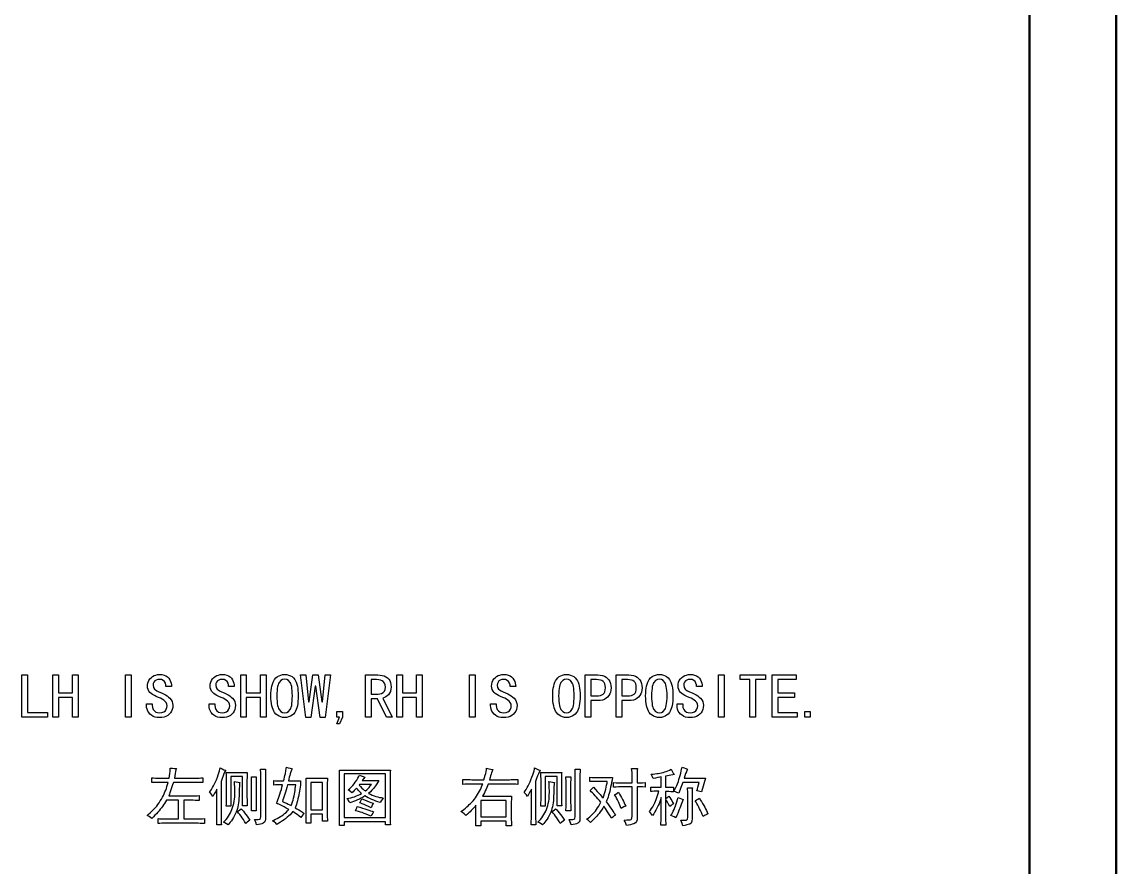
# Model space of a CAD drawing. Extents: x 0 to 1189, y 0 to 841.
# Drawn here: x 1062.8 to 1189, y 97.5 to 195.1 of the extents above; entities that cross this region are included whole.
import ezdxf

# ---------------------------------------------------------------- set-up
doc = ezdxf.new("R2010")
doc.units = 0

msp = doc.modelspace()

# ---------------------------------------------------------------- linework, layer by layer
at = {"color": 7, "lineweight": 50}
for p, q in [((1189, 0), (1189, 841)), ((1179, 10), (1179, 831))]:
    msp.add_line(p, q, dxfattribs=at)
at = {"color": 7, "lineweight": 25}
for points in [[(1065.75, 114.87), (1062.79, 114.87), (1062.79, 119.73), (1063.45, 119.73), (1063.45, 115.41), (1065.75, 115.41)], [(1069.28, 114.87), (1068.62, 114.87), (1068.62, 117.14), (1067, 117.14), (1067, 114.87), (1066.35, 114.87), (1066.35, 119.73), (1067, 119.73), (1067, 117.68), (1068.62, 117.68), (1068.62, 119.73), (1069.28, 119.73)], [(1075.38, 114.87), (1074.73, 114.87), (1074.73, 119.73), (1075.38, 119.73)], [(1080.2, 116.23), (1080.19, 115.98), (1080.14, 115.75), (1080.05, 115.54), (1079.94, 115.36), (1079.79, 115.19), (1079.61, 115.06), (1079.41, 114.95), (1079.19, 114.87), (1078.94, 114.83), (1078.67, 114.81), (1078.4, 114.83), (1078.15, 114.87), (1077.93, 114.95), (1077.73, 115.07), (1077.56, 115.21), (1077.42, 115.38), (1077.31, 115.56), (1077.23, 115.76), (1077.18, 115.97), (1077.16, 116.2), (1077.16, 116.4), (1077.82, 116.4), (1077.82, 116.23), (1077.84, 115.97), (1077.93, 115.75), (1078.07, 115.58), (1078.25, 115.45), (1078.45, 115.38), (1078.67, 115.35), (1078.94, 115.38), (1079.17, 115.46), (1079.34, 115.59), (1079.45, 115.76), (1079.53, 115.96), (1079.55, 116.17), (1079.52, 116.36), (1079.44, 116.53), (1079.29, 116.7), (1079.15, 116.82), (1078.98, 116.93), (1078.78, 117.04), (1078.55, 117.14), (1078.3, 117.24), (1078.07, 117.35), (1077.87, 117.47), (1077.71, 117.59), (1077.57, 117.71), (1077.44, 117.87), (1077.35, 118.05), (1077.3, 118.24), (1077.28, 118.45), (1077.29, 118.68), (1077.34, 118.89), (1077.42, 119.08), (1077.54, 119.26), (1077.69, 119.41), (1077.86, 119.55), (1078.04, 119.65), (1078.24, 119.72), (1078.45, 119.77), (1078.67, 119.78), (1078.95, 119.76), (1079.19, 119.71), (1079.41, 119.62), (1079.59, 119.5), (1079.73, 119.34), (1079.85, 119.16), (1079.94, 118.98), (1080.01, 118.79), (1080.05, 118.59), (1080.06, 118.39), (1079.41, 118.39), (1079.4, 118.59), (1079.34, 118.78), (1079.24, 118.96), (1079.09, 119.1), (1078.9, 119.19), (1078.67, 119.21), (1078.46, 119.19), (1078.28, 119.13), (1078.13, 119.03), (1078.02, 118.89), (1077.95, 118.73), (1077.93, 118.53), (1077.97, 118.29), (1078.09, 118.09), (1078.2, 118), (1078.37, 117.89), (1078.6, 117.78), (1078.9, 117.65), (1079.13, 117.55), (1079.35, 117.43), (1079.54, 117.31), (1079.71, 117.18), (1079.86, 117.04), (1080.01, 116.86), (1080.12, 116.66), (1080.18, 116.45)], [(1087.43, 116.23), (1087.41, 115.98), (1087.36, 115.75), (1087.28, 115.54), (1087.16, 115.36), (1087.01, 115.19), (1086.84, 115.06), (1086.64, 114.95), (1086.41, 114.87), (1086.16, 114.83), (1085.89, 114.81), (1085.62, 114.83), (1085.37, 114.87), (1085.15, 114.95), (1084.95, 115.07), (1084.78, 115.21), (1084.64, 115.38), (1084.53, 115.56), (1084.45, 115.76), (1084.4, 115.97), (1084.39, 116.2), (1084.39, 116.4), (1085.04, 116.4), (1085.04, 116.23), (1085.07, 115.97), (1085.15, 115.75), (1085.29, 115.58), (1085.47, 115.45), (1085.67, 115.38), (1085.89, 115.35), (1086.17, 115.38), (1086.39, 115.46), (1086.56, 115.59), (1086.68, 115.76), (1086.75, 115.96), (1086.77, 116.17), (1086.74, 116.36), (1086.66, 116.53), (1086.52, 116.7), (1086.37, 116.82), (1086.2, 116.93), (1086, 117.04), (1085.78, 117.14), (1085.52, 117.24), (1085.29, 117.35), (1085.1, 117.47), (1084.93, 117.59), (1084.8, 117.71), (1084.67, 117.87), (1084.57, 118.05), (1084.52, 118.24), (1084.5, 118.45), (1084.52, 118.68), (1084.57, 118.89), (1084.65, 119.08), (1084.76, 119.26), (1084.91, 119.41), (1085.08, 119.55), (1085.27, 119.65), (1085.46, 119.72), (1085.67, 119.77), (1085.89, 119.78), (1086.17, 119.76), (1086.42, 119.71), (1086.63, 119.62), (1086.81, 119.5), (1086.96, 119.34), (1087.07, 119.16), (1087.17, 118.98), (1087.23, 118.79), (1087.27, 118.59), (1087.28, 118.39), (1086.63, 118.39), (1086.62, 118.59), (1086.57, 118.78), (1086.46, 118.96), (1086.31, 119.1), (1086.12, 119.19), (1085.89, 119.21), (1085.68, 119.19), (1085.5, 119.13), (1085.35, 119.03), (1085.24, 118.89), (1085.17, 118.73), (1085.15, 118.53), (1085.19, 118.29), (1085.31, 118.09), (1085.42, 118), (1085.59, 117.89), (1085.82, 117.78), (1086.12, 117.65), (1086.36, 117.55), (1086.57, 117.43), (1086.77, 117.31), (1086.94, 117.18), (1087.08, 117.04), (1087.23, 116.86), (1087.34, 116.66), (1087.4, 116.45)], [(1090.95, 114.87), (1090.3, 114.87), (1090.3, 117.14), (1088.68, 117.14), (1088.68, 114.87), (1088.03, 114.87), (1088.03, 119.73), (1088.68, 119.73), (1088.68, 117.68), (1090.3, 117.68), (1090.3, 119.73), (1090.95, 119.73)], [(1094.67, 117.31), (1094.66, 116.99), (1094.64, 116.69), (1094.61, 116.42), (1094.57, 116.16), (1094.51, 115.94), (1094.44, 115.73), (1094.36, 115.55), (1094.26, 115.39), (1094.11, 115.22), (1093.95, 115.07), (1093.77, 114.96), (1093.56, 114.88), (1093.35, 114.83), (1093.11, 114.81), (1092.87, 114.83), (1092.65, 114.88), (1092.45, 114.96), (1092.26, 115.07), (1092.09, 115.22), (1091.94, 115.39), (1091.84, 115.55), (1091.76, 115.73), (1091.68, 115.94), (1091.62, 116.16), (1091.58, 116.42), (1091.54, 116.69), (1091.52, 116.99), (1091.52, 117.31), (1091.52, 117.63), (1091.54, 117.93), (1091.58, 118.2), (1091.62, 118.45), (1091.68, 118.68), (1091.76, 118.88), (1091.84, 119.06), (1091.94, 119.21), (1092.09, 119.39), (1092.26, 119.53), (1092.45, 119.64), (1092.65, 119.72), (1092.87, 119.77), (1093.11, 119.78), (1093.35, 119.77), (1093.56, 119.72), (1093.77, 119.64), (1093.95, 119.53), (1094.11, 119.39), (1094.26, 119.21), (1094.36, 119.06), (1094.44, 118.88), (1094.51, 118.68), (1094.57, 118.45), (1094.61, 118.2), (1094.64, 117.93), (1094.66, 117.63)], [(1093.99, 117.31), (1093.98, 117.63), (1093.97, 117.93), (1093.94, 118.18), (1093.91, 118.41), (1093.86, 118.6), (1093.8, 118.75), (1093.73, 118.87), (1093.55, 119.08), (1093.34, 119.2), (1093.11, 119.24), (1092.87, 119.2), (1092.66, 119.08), (1092.47, 118.87), (1092.4, 118.75), (1092.34, 118.6), (1092.29, 118.41), (1092.25, 118.18), (1092.22, 117.93), (1092.2, 117.63), (1092.2, 117.31), (1092.2, 116.99), (1092.22, 116.7), (1092.25, 116.44), (1092.29, 116.21), (1092.34, 116.02), (1092.4, 115.86), (1092.47, 115.73), (1092.66, 115.52), (1092.87, 115.39), (1093.11, 115.35), (1093.34, 115.39), (1093.55, 115.52), (1093.73, 115.73), (1093.8, 115.86), (1093.86, 116.02), (1093.91, 116.21), (1093.94, 116.44), (1093.97, 116.7), (1093.98, 116.99)], [(1098.38, 119.73), (1097.76, 114.81), (1097.19, 114.81), (1096.68, 118.45), (1096.62, 118.45), (1096.11, 114.81), (1095.54, 114.81), (1094.92, 119.73), (1095.54, 119.73), (1095.85, 116.63), (1095.91, 116.63), (1096.34, 119.73), (1096.96, 119.73), (1097.39, 116.63), (1097.45, 116.63), (1097.76, 119.73)], [(1105.52, 114.87), (1104.83, 114.87), (1103.81, 116.97), (1103.07, 116.97), (1103.07, 114.87), (1102.42, 114.87), (1102.42, 119.73), (1103.84, 119.73), (1104.1, 119.71), (1104.34, 119.67), (1104.57, 119.61), (1104.77, 119.52), (1104.95, 119.4), (1105.1, 119.25), (1105.22, 119.07), (1105.3, 118.86), (1105.36, 118.61), (1105.37, 118.33), (1105.36, 118.07), (1105.3, 117.83), (1105.21, 117.63), (1105.09, 117.45), (1104.94, 117.31), (1104.78, 117.2), (1104.61, 117.11), (1104.44, 117.06)], [(1104.72, 118.33), (1104.69, 118.58), (1104.61, 118.79), (1104.48, 118.96), (1104.34, 119.06), (1104.16, 119.13), (1103.95, 119.17), (1103.7, 119.19), (1103.07, 119.19), (1103.07, 117.51), (1103.87, 117.51), (1104.09, 117.53), (1104.28, 117.59), (1104.46, 117.69), (1104.61, 117.85), (1104.69, 118.06)], [(1108.97, 114.87), (1108.32, 114.87), (1108.32, 117.14), (1106.7, 117.14), (1106.7, 114.87), (1106.05, 114.87), (1106.05, 119.73), (1106.7, 119.73), (1106.7, 117.68), (1108.32, 117.68), (1108.32, 119.73), (1108.97, 119.73)], [(1115.07, 114.87), (1114.42, 114.87), (1114.42, 119.73), (1115.07, 119.73)], [(1119.9, 116.23), (1119.88, 115.98), (1119.83, 115.75), (1119.75, 115.54), (1119.63, 115.36), (1119.48, 115.19), (1119.31, 115.06), (1119.11, 114.95), (1118.88, 114.87), (1118.63, 114.83), (1118.36, 114.81), (1118.09, 114.83), (1117.84, 114.87), (1117.62, 114.95), (1117.43, 115.07), (1117.25, 115.21), (1117.11, 115.38), (1117, 115.56), (1116.92, 115.76), (1116.87, 115.97), (1116.86, 116.2), (1116.86, 116.4), (1117.51, 116.4), (1117.51, 116.23), (1117.54, 115.97), (1117.62, 115.75), (1117.77, 115.58), (1117.95, 115.45), (1118.14, 115.38), (1118.36, 115.35), (1118.64, 115.38), (1118.86, 115.46), (1119.03, 115.59), (1119.15, 115.76), (1119.22, 115.96), (1119.24, 116.17), (1119.21, 116.36), (1119.13, 116.53), (1118.99, 116.7), (1118.85, 116.82), (1118.68, 116.93), (1118.48, 117.04), (1118.25, 117.14), (1117.99, 117.24), (1117.77, 117.35), (1117.57, 117.47), (1117.4, 117.59), (1117.27, 117.71), (1117.14, 117.87), (1117.05, 118.05), (1116.99, 118.24), (1116.97, 118.45), (1116.99, 118.68), (1117.04, 118.89), (1117.12, 119.08), (1117.23, 119.26), (1117.38, 119.41), (1117.55, 119.55), (1117.74, 119.65), (1117.93, 119.72), (1118.14, 119.77), (1118.36, 119.78), (1118.64, 119.76), (1118.89, 119.71), (1119.1, 119.62), (1119.28, 119.5), (1119.43, 119.34), (1119.55, 119.16), (1119.64, 118.98), (1119.7, 118.79), (1119.74, 118.59), (1119.75, 118.39), (1119.1, 118.39), (1119.1, 118.59), (1119.04, 118.78), (1118.93, 118.96), (1118.78, 119.1), (1118.59, 119.19), (1118.36, 119.21), (1118.15, 119.19), (1117.97, 119.13), (1117.82, 119.03), (1117.71, 118.89), (1117.65, 118.73), (1117.62, 118.53), (1117.66, 118.29), (1117.78, 118.09), (1117.89, 118), (1118.06, 117.89), (1118.29, 117.78), (1118.59, 117.65), (1118.83, 117.55), (1119.04, 117.43), (1119.24, 117.31), (1119.41, 117.18), (1119.56, 117.04), (1119.71, 116.86), (1119.81, 116.66), (1119.88, 116.45)], [(1127.18, 117.31), (1127.17, 116.99), (1127.15, 116.69), (1127.12, 116.42), (1127.07, 116.16), (1127.02, 115.94), (1126.94, 115.73), (1126.86, 115.55), (1126.76, 115.39), (1126.62, 115.22), (1126.45, 115.07), (1126.27, 114.96), (1126.07, 114.88), (1125.85, 114.83), (1125.61, 114.81), (1125.38, 114.83), (1125.16, 114.88), (1124.95, 114.96), (1124.77, 115.07), (1124.6, 115.22), (1124.45, 115.39), (1124.35, 115.55), (1124.26, 115.73), (1124.19, 115.94), (1124.13, 116.16), (1124.08, 116.42), (1124.05, 116.69), (1124.03, 116.99), (1124.02, 117.31), (1124.03, 117.63), (1124.05, 117.93), (1124.08, 118.2), (1124.13, 118.45), (1124.19, 118.68), (1124.26, 118.88), (1124.35, 119.06), (1124.45, 119.21), (1124.6, 119.39), (1124.77, 119.53), (1124.95, 119.64), (1125.16, 119.72), (1125.38, 119.77), (1125.61, 119.78), (1125.85, 119.77), (1126.07, 119.72), (1126.27, 119.64), (1126.45, 119.53), (1126.62, 119.39), (1126.76, 119.21), (1126.86, 119.06), (1126.94, 118.88), (1127.02, 118.68), (1127.07, 118.45), (1127.12, 118.2), (1127.15, 117.93), (1127.17, 117.63)], [(1126.49, 117.31), (1126.49, 117.63), (1126.47, 117.93), (1126.45, 118.18), (1126.41, 118.41), (1126.36, 118.6), (1126.31, 118.75), (1126.24, 118.87), (1126.06, 119.08), (1125.85, 119.2), (1125.61, 119.24), (1125.38, 119.2), (1125.17, 119.08), (1124.97, 118.87), (1124.9, 118.75), (1124.84, 118.6), (1124.79, 118.41), (1124.75, 118.18), (1124.73, 117.93), (1124.71, 117.63), (1124.7, 117.31), (1124.71, 116.99), (1124.73, 116.7), (1124.75, 116.44), (1124.79, 116.21), (1124.84, 116.02), (1124.9, 115.86), (1124.97, 115.73), (1125.17, 115.52), (1125.38, 115.39), (1125.61, 115.35), (1125.85, 115.39), (1126.06, 115.52), (1126.24, 115.73), (1126.31, 115.86), (1126.36, 116.02), (1126.41, 116.21), (1126.45, 116.44), (1126.47, 116.7), (1126.49, 116.99)], [(1130.75, 118.25), (1130.73, 117.99), (1130.68, 117.75), (1130.6, 117.53), (1130.49, 117.34), (1130.35, 117.17), (1130.18, 117.03), (1129.98, 116.91), (1129.76, 116.83), (1129.51, 116.79), (1129.24, 116.77), (1128.42, 116.77), (1128.42, 114.87), (1127.76, 114.87), (1127.76, 119.73), (1129.24, 119.73), (1129.51, 119.71), (1129.76, 119.66), (1129.98, 119.58), (1130.18, 119.47), (1130.35, 119.33), (1130.49, 119.16), (1130.6, 118.96), (1130.68, 118.75), (1130.73, 118.51)], [(1130.09, 118.25), (1130.08, 118.5), (1130.03, 118.7), (1129.95, 118.87), (1129.84, 118.99), (1129.69, 119.07), (1129.52, 119.14), (1129.31, 119.17), (1129.07, 119.19), (1128.42, 119.19), (1128.42, 117.31), (1129.07, 117.31), (1129.31, 117.32), (1129.52, 117.36), (1129.69, 117.42), (1129.84, 117.51), (1129.95, 117.63), (1130.03, 117.79), (1130.08, 118)], [(1134.32, 118.25), (1134.3, 117.99), (1134.25, 117.75), (1134.17, 117.53), (1134.06, 117.34), (1133.92, 117.17), (1133.75, 117.03), (1133.55, 116.91), (1133.33, 116.83), (1133.08, 116.79), (1132.81, 116.77), (1131.99, 116.77), (1131.99, 114.87), (1131.33, 114.87), (1131.33, 119.73), (1132.81, 119.73), (1133.08, 119.71), (1133.33, 119.66), (1133.55, 119.58), (1133.75, 119.47), (1133.92, 119.33), (1134.06, 119.16), (1134.17, 118.96), (1134.25, 118.75), (1134.3, 118.51)], [(1133.66, 118.25), (1133.65, 118.5), (1133.6, 118.7), (1133.52, 118.87), (1133.41, 118.99), (1133.26, 119.07), (1133.09, 119.14), (1132.88, 119.17), (1132.64, 119.19), (1131.99, 119.19), (1131.99, 117.31), (1132.64, 117.31), (1132.88, 117.32), (1133.09, 117.36), (1133.26, 117.42), (1133.41, 117.51), (1133.52, 117.63), (1133.6, 117.79), (1133.65, 118)], [(1137.89, 117.31), (1137.88, 116.99), (1137.86, 116.69), (1137.83, 116.42), (1137.78, 116.16), (1137.73, 115.94), (1137.66, 115.73), (1137.57, 115.55), (1137.48, 115.39), (1137.33, 115.22), (1137.16, 115.07), (1136.98, 114.96), (1136.78, 114.88), (1136.56, 114.83), (1136.33, 114.81), (1136.09, 114.83), (1135.87, 114.88), (1135.66, 114.96), (1135.48, 115.07), (1135.31, 115.22), (1135.16, 115.39), (1135.06, 115.55), (1134.97, 115.73), (1134.9, 115.94), (1134.84, 116.16), (1134.79, 116.42), (1134.76, 116.69), (1134.74, 116.99), (1134.73, 117.31), (1134.74, 117.63), (1134.76, 117.93), (1134.79, 118.2), (1134.84, 118.45), (1134.9, 118.68), (1134.97, 118.88), (1135.06, 119.06), (1135.16, 119.21), (1135.31, 119.39), (1135.48, 119.53), (1135.66, 119.64), (1135.87, 119.72), (1136.09, 119.77), (1136.33, 119.78), (1136.56, 119.77), (1136.78, 119.72), (1136.98, 119.64), (1137.16, 119.53), (1137.33, 119.39), (1137.48, 119.21), (1137.57, 119.06), (1137.66, 118.88), (1137.73, 118.68), (1137.78, 118.45), (1137.83, 118.2), (1137.86, 117.93), (1137.88, 117.63)], [(1137.21, 117.31), (1137.2, 117.63), (1137.19, 117.93), (1137.16, 118.18), (1137.12, 118.41), (1137.08, 118.6), (1137.02, 118.75), (1136.95, 118.87), (1136.77, 119.08), (1136.56, 119.2), (1136.33, 119.24), (1136.09, 119.2), (1135.88, 119.08), (1135.69, 118.87), (1135.61, 118.75), (1135.55, 118.6), (1135.5, 118.41), (1135.47, 118.18), (1135.44, 117.93), (1135.42, 117.63), (1135.42, 117.31), (1135.42, 116.99), (1135.44, 116.7), (1135.47, 116.44), (1135.5, 116.21), (1135.55, 116.02), (1135.61, 115.86), (1135.69, 115.73), (1135.88, 115.52), (1136.09, 115.39), (1136.33, 115.35), (1136.56, 115.39), (1136.77, 115.52), (1136.95, 115.73), (1137.02, 115.86), (1137.08, 116.02), (1137.12, 116.21), (1137.16, 116.44), (1137.19, 116.7), (1137.2, 116.99)], [(1141.4, 116.23), (1141.38, 115.98), (1141.34, 115.75), (1141.25, 115.54), (1141.14, 115.36), (1140.99, 115.19), (1140.81, 115.06), (1140.61, 114.95), (1140.39, 114.87), (1140.14, 114.83), (1139.87, 114.81), (1139.6, 114.83), (1139.35, 114.87), (1139.13, 114.95), (1138.93, 115.07), (1138.76, 115.21), (1138.62, 115.38), (1138.5, 115.56), (1138.43, 115.76), (1138.38, 115.97), (1138.36, 116.2), (1138.36, 116.4), (1139.02, 116.4), (1139.02, 116.23), (1139.04, 115.97), (1139.13, 115.75), (1139.27, 115.58), (1139.45, 115.45), (1139.65, 115.38), (1139.87, 115.35), (1140.14, 115.38), (1140.37, 115.46), (1140.53, 115.59), (1140.65, 115.76), (1140.72, 115.96), (1140.75, 116.17), (1140.72, 116.36), (1140.63, 116.53), (1140.49, 116.7), (1140.35, 116.82), (1140.18, 116.93), (1139.98, 117.04), (1139.75, 117.14), (1139.5, 117.24), (1139.27, 117.35), (1139.07, 117.47), (1138.91, 117.59), (1138.77, 117.71), (1138.64, 117.87), (1138.55, 118.05), (1138.49, 118.24), (1138.48, 118.45), (1138.49, 118.68), (1138.54, 118.89), (1138.62, 119.08), (1138.74, 119.26), (1138.89, 119.41), (1139.06, 119.55), (1139.24, 119.65), (1139.44, 119.72), (1139.65, 119.77), (1139.87, 119.78), (1140.15, 119.76), (1140.39, 119.71), (1140.61, 119.62), (1140.79, 119.5), (1140.93, 119.34), (1141.05, 119.16), (1141.14, 118.98), (1141.21, 118.79), (1141.25, 118.59), (1141.26, 118.39), (1140.61, 118.39), (1140.6, 118.59), (1140.54, 118.78), (1140.44, 118.96), (1140.28, 119.1), (1140.09, 119.19), (1139.87, 119.21), (1139.66, 119.19), (1139.48, 119.13), (1139.33, 119.03), (1139.22, 118.89), (1139.15, 118.73), (1139.13, 118.53), (1139.17, 118.29), (1139.28, 118.09), (1139.39, 118), (1139.57, 117.89), (1139.8, 117.78), (1140.09, 117.65), (1140.33, 117.55), (1140.55, 117.43), (1140.74, 117.31), (1140.91, 117.18), (1141.06, 117.04), (1141.21, 116.86), (1141.32, 116.66), (1141.38, 116.45)], [(1143.79, 114.87), (1143.14, 114.87), (1143.14, 119.73), (1143.79, 119.73)], [(1148.56, 119.19), (1147.42, 119.19), (1147.42, 114.87), (1146.77, 114.87), (1146.77, 119.19), (1145.63, 119.19), (1145.63, 119.73), (1148.56, 119.73)], [(1152.22, 114.87), (1149.32, 114.87), (1149.32, 119.73), (1152.08, 119.73), (1152.08, 119.19), (1149.98, 119.19), (1149.98, 117.68), (1151.91, 117.68), (1151.91, 117.14), (1149.98, 117.14), (1149.98, 115.41), (1152.22, 115.41)], [(1099.78, 114.87), (1099.41, 114.1), (1099.13, 114.1), (1099.41, 114.87), (1099.13, 114.87), (1099.13, 115.49), (1099.78, 115.49)], [(1153.73, 114.87), (1153.08, 114.87), (1153.08, 115.49), (1153.73, 115.49)], [(1080.61, 108.92), (1080.56, 108.76), (1080.52, 108.57), (1080.47, 108.35), (1080.42, 108.09), (1080.38, 107.81), (1082.59, 107.81), (1082.81, 107.82), (1083.02, 107.82), (1083.23, 107.83), (1083.44, 107.85), (1083.65, 107.87), (1083.65, 107.3), (1083.4, 107.31), (1083.16, 107.32), (1082.93, 107.33), (1082.71, 107.33), (1080.27, 107.33), (1080.18, 107.06), (1080.1, 106.81), (1080.03, 106.57), (1079.95, 106.35), (1079.87, 106.14), (1079.8, 105.95), (1079.73, 105.77), (1082.25, 105.77), (1082.51, 105.77), (1082.76, 105.78), (1083, 105.78), (1083.25, 105.8), (1083.25, 105.23), (1083.02, 105.24), (1082.78, 105.25), (1082.53, 105.26), (1082.28, 105.26), (1081.46, 105.26), (1081.46, 103.13), (1082.62, 103.13), (1082.89, 103.13), (1083.15, 103.13), (1083.39, 103.14), (1083.62, 103.14), (1083.84, 103.15), (1083.84, 102.59), (1083.6, 102.6), (1083.36, 102.6), (1083.13, 102.61), (1082.9, 102.61), (1082.68, 102.61), (1079.5, 102.61), (1079.21, 102.61), (1078.95, 102.61), (1078.71, 102.6), (1078.5, 102.59), (1078.5, 103.15), (1078.67, 103.14), (1078.86, 103.14), (1079.06, 103.13), (1079.29, 103.13), (1079.53, 103.13), (1080.86, 103.13), (1080.86, 105.26), (1079.47, 105.26), (1079.36, 105.08), (1079.25, 104.9), (1079.14, 104.73), (1079.02, 104.56), (1078.89, 104.39), (1078.76, 104.22), (1078.62, 104.05), (1078.47, 103.88), (1078.31, 103.71), (1078.14, 103.53), (1077.96, 103.34), (1077.77, 103.15), (1077.64, 103.28), (1077.46, 103.41), (1077.23, 103.52), (1077.41, 103.67), (1077.59, 103.81), (1077.75, 103.96), (1077.91, 104.12), (1078.06, 104.27), (1078.21, 104.43), (1078.34, 104.6), (1078.48, 104.78), (1078.61, 104.98), (1078.75, 105.18), (1078.88, 105.41), (1079.02, 105.64), (1079.11, 105.83), (1079.2, 106.02), (1079.29, 106.22), (1079.38, 106.43), (1079.46, 106.64), (1079.53, 106.86), (1079.6, 107.09), (1079.67, 107.33), (1078.93, 107.33), (1078.67, 107.33), (1078.42, 107.33), (1078.18, 107.32), (1077.97, 107.31), (1077.77, 107.3), (1077.77, 107.87), (1077.98, 107.85), (1078.2, 107.83), (1078.43, 107.82), (1078.67, 107.82), (1078.93, 107.81), (1079.78, 107.81), (1079.82, 108.09), (1079.85, 108.34), (1079.88, 108.57), (1079.89, 108.79), (1079.9, 108.98), (1080.15, 108.95), (1080.39, 108.93)], [(1086.31, 108.72), (1086.25, 108.64), (1086.17, 108.5), (1086.09, 108.32), (1085.99, 108.08), (1085.89, 107.79), (1085.77, 107.44), (1085.77, 103.84), (1085.77, 103.57), (1085.77, 103.31), (1085.78, 103.07), (1085.78, 102.84), (1085.79, 102.62), (1085.8, 102.42), (1085.26, 102.42), (1085.27, 102.62), (1085.28, 102.84), (1085.28, 103.07), (1085.28, 103.31), (1085.29, 103.57), (1085.29, 103.84), (1085.29, 106.56), (1085.22, 106.41), (1085.12, 106.22), (1084.99, 105.99), (1084.83, 105.71), (1084.7, 105.89), (1084.57, 106.04), (1084.44, 106.17), (1084.56, 106.34), (1084.67, 106.52), (1084.79, 106.72), (1084.9, 106.93), (1085.02, 107.15), (1085.12, 107.39), (1085.23, 107.64), (1085.35, 107.93), (1085.44, 108.2), (1085.52, 108.44), (1085.58, 108.65), (1085.63, 108.84), (1085.66, 109.01), (1085.88, 108.89), (1086.1, 108.79)], [(1090.91, 108.86), (1090.9, 108.7), (1090.89, 108.51), (1090.89, 108.3), (1090.88, 108.07), (1090.88, 103.1), (1090.86, 102.88), (1090.77, 102.72), (1090.63, 102.61), (1090.48, 102.56), (1090.31, 102.51), (1090.1, 102.46), (1089.86, 102.42), (1089.81, 102.62), (1089.74, 102.83), (1089.63, 103.04), (1089.87, 103.04), (1090.06, 103.05), (1090.19, 103.07), (1090.31, 103.16), (1090.34, 103.38), (1090.34, 108.07), (1090.34, 108.29), (1090.34, 108.5), (1090.33, 108.69), (1090.32, 108.86)], [(1093.95, 108.89), (1093.88, 108.75), (1093.81, 108.56), (1093.74, 108.33), (1093.69, 108.12), (1093.64, 107.92), (1093.6, 107.71), (1093.55, 107.5), (1094.94, 107.5), (1094.93, 107.26), (1094.91, 107.02), (1094.88, 106.78), (1094.86, 106.55), (1094.82, 106.33), (1094.79, 106.11), (1094.75, 105.9), (1094.7, 105.7), (1094.64, 105.44), (1094.58, 105.19), (1094.51, 104.97), (1094.45, 104.76), (1094.39, 104.57), (1094.32, 104.4), (1094.52, 104.29), (1094.73, 104.16), (1094.93, 104.03), (1095.14, 103.9), (1095.34, 103.75), (1095.21, 103.6), (1095.09, 103.44), (1094.97, 103.27), (1094.75, 103.45), (1094.54, 103.61), (1094.36, 103.75), (1094.2, 103.86), (1094.06, 103.95), (1093.9, 103.77), (1093.74, 103.6), (1093.57, 103.45), (1093.4, 103.3), (1093.23, 103.15), (1093.04, 103.02), (1092.85, 102.88), (1092.64, 102.75), (1092.42, 102.61), (1092.19, 102.47), (1092.07, 102.62), (1091.9, 102.76), (1091.68, 102.9), (1091.86, 102.98), (1092.05, 103.07), (1092.23, 103.17), (1092.42, 103.27), (1092.61, 103.38), (1092.78, 103.48), (1092.94, 103.6), (1093.1, 103.73), (1093.26, 103.87), (1093.42, 104.03), (1093.58, 104.21), (1093.29, 104.36), (1093.04, 104.5), (1092.81, 104.61), (1092.6, 104.72), (1092.43, 104.8), (1092.28, 104.87), (1092.16, 104.92), (1092.24, 105.1), (1092.32, 105.31), (1092.4, 105.52), (1092.48, 105.74), (1092.56, 105.98), (1092.64, 106.23), (1092.72, 106.49), (1092.79, 106.76), (1092.87, 107.05), (1092.66, 107.05), (1092.45, 107.04), (1092.24, 107.04), (1092.04, 107.03), (1091.85, 107.02), (1091.85, 107.53), (1092.05, 107.52), (1092.26, 107.51), (1092.49, 107.51), (1092.73, 107.5), (1092.98, 107.5), (1093.03, 107.7), (1093.08, 107.92), (1093.13, 108.14), (1093.18, 108.37), (1093.25, 108.66), (1093.28, 108.9), (1093.3, 109.09), (1093.51, 109.02), (1093.73, 108.95)], [(1105.29, 108.75), (1105.28, 108.55), (1105.27, 108.33), (1105.27, 108.12), (1105.26, 107.89), (1105.26, 107.66), (1105.26, 107.43), (1105.26, 107.19), (1105.26, 104.15), (1105.26, 103.9), (1105.26, 103.65), (1105.26, 103.4), (1105.27, 103.15), (1105.27, 102.91), (1105.28, 102.66), (1105.29, 102.42), (1104.72, 102.42), (1104.72, 102.79), (1099.97, 102.79), (1099.97, 102.36), (1099.41, 102.36), (1099.41, 102.58), (1099.42, 102.8), (1099.42, 103.03), (1099.43, 103.25), (1099.43, 103.48), (1099.43, 103.71), (1099.43, 103.94), (1099.43, 104.18), (1099.43, 107.19), (1099.43, 107.42), (1099.43, 107.65), (1099.43, 107.88), (1099.43, 108.1), (1099.42, 108.32), (1099.41, 108.54), (1099.41, 108.75)], [(1117.11, 108.81), (1117.02, 108.62), (1116.95, 108.44), (1116.91, 108.27), (1116.86, 108.09), (1116.81, 107.88), (1116.74, 107.64), (1118.84, 107.64), (1119.03, 107.64), (1119.24, 107.65), (1119.47, 107.65), (1119.71, 107.66), (1119.98, 107.67), (1119.98, 107.1), (1119.77, 107.11), (1119.54, 107.12), (1119.31, 107.13), (1119.07, 107.13), (1118.81, 107.13), (1116.57, 107.13), (1116.5, 106.94), (1116.42, 106.74), (1116.33, 106.54), (1116.24, 106.34), (1116.14, 106.14), (1116.03, 105.94), (1115.91, 105.74), (1119.27, 105.74), (1119.25, 105.54), (1119.25, 105.34), (1119.24, 105.14), (1119.24, 104.93), (1119.24, 104.72), (1119.24, 103.38), (1119.24, 103.19), (1119.24, 103), (1119.25, 102.79), (1119.25, 102.56), (1119.27, 102.33), (1118.64, 102.33), (1118.64, 102.84), (1115.74, 102.84), (1115.74, 102.33), (1115.15, 102.33), (1115.16, 102.58), (1115.17, 102.83), (1115.17, 103.07), (1115.17, 103.3), (1115.17, 104.69), (1115.03, 104.52), (1114.89, 104.37), (1114.76, 104.22), (1114.62, 104.08), (1114.48, 103.94), (1114.33, 103.8), (1114.18, 103.67), (1114.01, 103.52), (1113.81, 103.71), (1113.62, 103.86), (1113.44, 103.98), (1113.61, 104.08), (1113.78, 104.21), (1113.95, 104.34), (1114.12, 104.49), (1114.26, 104.62), (1114.4, 104.76), (1114.54, 104.9), (1114.69, 105.05), (1114.83, 105.21), (1114.98, 105.38), (1115.11, 105.56), (1115.24, 105.73), (1115.36, 105.92), (1115.47, 106.11), (1115.58, 106.3), (1115.68, 106.5), (1115.77, 106.71), (1115.86, 106.92), (1115.94, 107.13), (1114.89, 107.13), (1114.63, 107.13), (1114.38, 107.13), (1114.14, 107.12), (1113.9, 107.11), (1113.67, 107.1), (1113.67, 107.67), (1113.86, 107.66), (1114.06, 107.66), (1114.27, 107.65), (1114.48, 107.65), (1114.69, 107.64), (1114.92, 107.64), (1116.08, 107.64), (1116.16, 107.9), (1116.23, 108.15), (1116.29, 108.37), (1116.34, 108.59), (1116.37, 108.79), (1116.4, 108.98), (1116.64, 108.91), (1116.88, 108.85)], [(1122.59, 108.72), (1122.52, 108.64), (1122.45, 108.5), (1122.37, 108.32), (1122.27, 108.08), (1122.16, 107.79), (1122.05, 107.44), (1122.05, 103.84), (1122.05, 103.57), (1122.05, 103.31), (1122.05, 103.07), (1122.06, 102.84), (1122.07, 102.62), (1122.08, 102.42), (1121.54, 102.42), (1121.54, 102.62), (1121.55, 102.84), (1121.56, 103.07), (1121.56, 103.31), (1121.56, 103.57), (1121.56, 103.84), (1121.56, 106.56), (1121.49, 106.41), (1121.39, 106.22), (1121.27, 105.99), (1121.11, 105.71), (1120.98, 105.89), (1120.84, 106.04), (1120.71, 106.17), (1120.83, 106.34), (1120.95, 106.52), (1121.07, 106.72), (1121.18, 106.93), (1121.29, 107.15), (1121.4, 107.39), (1121.51, 107.64), (1121.62, 107.93), (1121.72, 108.2), (1121.8, 108.44), (1121.86, 108.65), (1121.91, 108.84), (1121.93, 109.01), (1122.16, 108.89), (1122.38, 108.79)], [(1127.19, 108.86), (1127.18, 108.7), (1127.17, 108.51), (1127.16, 108.3), (1127.16, 108.07), (1127.16, 103.1), (1127.13, 102.88), (1127.05, 102.72), (1126.9, 102.61), (1126.76, 102.56), (1126.59, 102.51), (1126.38, 102.46), (1126.14, 102.42), (1126.09, 102.62), (1126.01, 102.83), (1125.91, 103.04), (1126.15, 103.04), (1126.33, 103.05), (1126.46, 103.07), (1126.58, 103.16), (1126.62, 103.38), (1126.62, 108.07), (1126.62, 108.29), (1126.61, 108.5), (1126.6, 108.69), (1126.59, 108.86)], [(1131.02, 107.3), (1131.34, 107.29), (1131.6, 107.28), (1131.8, 107.28), (1131.96, 107.27), (1133.18, 107.27), (1133.18, 108.13), (1133.18, 108.31), (1133.17, 108.51), (1133.15, 108.71), (1133.12, 108.92), (1133.78, 108.92), (1133.77, 108.74), (1133.76, 108.54), (1133.75, 108.31), (1133.75, 108.07), (1133.75, 107.27), (1133.91, 107.28), (1134.13, 107.28), (1134.38, 107.29), (1134.69, 107.3), (1134.69, 106.79), (1134.38, 106.8), (1134.13, 106.81), (1133.91, 106.82), (1133.75, 106.82), (1133.75, 103.24), (1133.74, 102.99), (1133.67, 102.8), (1133.56, 102.65), (1133.39, 102.56), (1133.2, 102.49), (1132.99, 102.44), (1132.76, 102.39), (1132.53, 102.36), (1132.46, 102.58), (1132.38, 102.79), (1132.27, 102.98), (1132.56, 102.99), (1132.78, 103), (1132.95, 103.02), (1133.05, 103.06), (1133.16, 103.19), (1133.18, 103.47), (1133.18, 106.82), (1131.99, 106.82), (1131.83, 106.82), (1131.62, 106.81), (1131.35, 106.79), (1131.02, 106.76)], [(1135.19, 103.98), (1135.31, 104.14), (1135.43, 104.33), (1135.55, 104.52), (1135.67, 104.73), (1135.79, 104.96), (1135.88, 105.16), (1135.96, 105.37), (1136.04, 105.59), (1136.11, 105.82), (1136.18, 106.06), (1136.24, 106.31), (1135.96, 106.31), (1135.71, 106.3), (1135.5, 106.29), (1135.33, 106.28), (1135.33, 106.79), (1135.58, 106.78), (1135.82, 106.77), (1136.06, 106.77), (1136.29, 106.76), (1136.52, 106.76), (1136.52, 107.96), (1136.36, 107.92), (1136.15, 107.88), (1135.89, 107.82), (1135.59, 107.76), (1135.51, 107.95), (1135.44, 108.12), (1135.36, 108.27), (1135.6, 108.29), (1135.81, 108.31), (1136.01, 108.34), (1136.2, 108.37), (1136.39, 108.4), (1136.58, 108.44), (1136.77, 108.48), (1136.95, 108.53), (1137.12, 108.58), (1137.3, 108.65), (1137.49, 108.73), (1137.69, 108.84), (1137.81, 108.61), (1137.93, 108.41), (1138.06, 108.24), (1137.86, 108.21), (1137.66, 108.18), (1137.46, 108.14), (1137.25, 108.09), (1137.04, 108.04), (1137.04, 106.76), (1137.21, 106.76), (1137.42, 106.77), (1137.66, 106.78), (1137.94, 106.79), (1137.94, 106.22), (1137.66, 106.25), (1137.42, 106.27), (1137.21, 106.28), (1137.04, 106.28), (1137.04, 105.43), (1137.21, 105.58), (1137.4, 105.74), (1137.52, 105.57), (1137.63, 105.39), (1137.74, 105.22), (1137.84, 105.04), (1137.94, 104.86), (1137.81, 104.77), (1137.67, 104.67), (1137.52, 104.55), (1137.38, 104.81), (1137.26, 105.04), (1137.14, 105.22), (1137.04, 105.37), (1137.04, 103.27), (1137.04, 103.11), (1137.04, 102.91), (1137.05, 102.67), (1137.06, 102.39), (1136.47, 102.39), (1136.49, 102.66), (1136.51, 102.89), (1136.52, 103.1), (1136.52, 103.27), (1136.52, 105.57), (1136.44, 105.31), (1136.36, 105.08), (1136.28, 104.87), (1136.2, 104.67), (1136.12, 104.5), (1136.04, 104.35), (1135.92, 104.13), (1135.8, 103.92), (1135.67, 103.71), (1135.53, 103.5), (1135.42, 103.66), (1135.3, 103.82)], [(1139.56, 108.86), (1139.5, 108.72), (1139.43, 108.55), (1139.35, 108.34), (1139.26, 108.09), (1139.17, 107.81), (1141.64, 107.81), (1141.18, 106.22), (1141, 106.26), (1140.82, 106.31), (1140.64, 106.36), (1140.7, 106.55), (1140.76, 106.78), (1140.83, 107.04), (1140.9, 107.33), (1139.02, 107.33), (1138.96, 107.13), (1138.89, 106.93), (1138.81, 106.72), (1138.73, 106.51), (1138.65, 106.3), (1138.57, 106.08), (1138.35, 106.17), (1138.17, 106.23), (1138, 106.28), (1138.12, 106.5), (1138.23, 106.72), (1138.33, 106.95), (1138.42, 107.18), (1138.51, 107.42), (1138.58, 107.66), (1138.65, 107.9), (1138.72, 108.14), (1138.78, 108.38), (1138.84, 108.62), (1138.89, 108.85), (1138.94, 109.09), (1139.17, 108.99), (1139.38, 108.92)], [(1087.93, 107.33), (1087.91, 107.21), (1087.9, 107.05), (1087.89, 106.86), (1087.87, 106.63), (1087.86, 106.37), (1087.85, 106.07), (1087.84, 105.74), (1087.83, 105.47), (1087.81, 105.22), (1087.79, 104.97), (1087.75, 104.74), (1087.7, 104.51), (1087.65, 104.3), (1087.59, 104.1), (1087.51, 103.9), (1087.43, 103.72), (1087.32, 103.5), (1087.21, 103.29), (1087.09, 103.09), (1086.96, 102.91), (1086.83, 102.73), (1086.7, 102.57), (1086.57, 102.42), (1086.39, 102.55), (1086.21, 102.66), (1086.03, 102.73), (1086.19, 102.89), (1086.34, 103.06), (1086.49, 103.24), (1086.62, 103.42), (1086.73, 103.61), (1086.84, 103.8), (1086.94, 103.99), (1087.02, 104.19), (1087.1, 104.42), (1087.17, 104.66), (1087.23, 104.9), (1087.28, 105.15), (1087.31, 105.4), (1087.34, 105.65), (1087.35, 105.91), (1087.35, 106.16), (1087.35, 106.4), (1087.35, 106.63), (1087.34, 106.85), (1087.33, 107.05), (1087.32, 107.24), (1087.3, 107.42), (1087.51, 107.38), (1087.72, 107.35)], [(1088.78, 108.47), (1088.77, 108.31), (1088.76, 108.12), (1088.76, 107.9), (1088.75, 107.64), (1088.75, 105.63), (1088.76, 105.37), (1088.76, 105.12), (1088.77, 104.88), (1088.78, 104.63), (1088.24, 104.63), (1088.24, 108.01), (1086.88, 108.01), (1086.88, 104.6), (1086.37, 104.6), (1086.38, 104.81), (1086.39, 105.01), (1086.39, 105.22), (1086.39, 105.42), (1086.4, 105.63), (1086.4, 107.64), (1086.39, 107.78), (1086.39, 107.96), (1086.38, 108.19), (1086.37, 108.47)], [(1089.83, 107.96), (1089.82, 107.79), (1089.81, 107.6), (1089.81, 107.39), (1089.8, 107.16), (1089.8, 105.17), (1089.81, 104.94), (1089.81, 104.71), (1089.82, 104.49), (1089.82, 104.27), (1089.83, 104.06), (1089.27, 104.06), (1089.28, 104.22), (1089.28, 104.4), (1089.29, 104.63), (1089.29, 104.88), (1089.29, 105.17), (1089.29, 107.16), (1089.29, 107.39), (1089.29, 107.6), (1089.28, 107.79), (1089.27, 107.96)], [(1098.04, 107.81), (1098.03, 107.56), (1098.02, 107.32), (1098.01, 107.12), (1098.01, 106.93), (1098.01, 103.98), (1098.01, 103.75), (1098.02, 103.53), (1098.02, 103.31), (1098.03, 103.09), (1098.04, 102.87), (1097.47, 102.87), (1097.47, 103.67), (1096.11, 103.67), (1096.11, 102.64), (1095.57, 102.64), (1095.58, 102.85), (1095.59, 103.06), (1095.59, 103.27), (1095.59, 103.48), (1095.6, 103.68), (1095.6, 103.89), (1095.6, 106.79), (1095.6, 106.99), (1095.59, 107.19), (1095.59, 107.39), (1095.58, 107.6), (1095.57, 107.81)], [(1097.47, 104.15), (1097.47, 107.33), (1096.11, 107.33), (1096.11, 104.15)], [(1104.72, 103.27), (1104.72, 108.3), (1099.97, 108.3), (1099.97, 103.27)], [(1102.36, 107.93), (1102.2, 107.75), (1102.05, 107.56), (1103.95, 107.56), (1103.86, 107.37), (1103.74, 107.17), (1103.58, 106.93), (1103.47, 106.78), (1103.33, 106.61), (1103.17, 106.44), (1102.99, 106.25), (1102.79, 106.05), (1103, 105.95), (1103.21, 105.86), (1103.42, 105.78), (1103.63, 105.71), (1103.84, 105.65), (1104.05, 105.6), (1104.26, 105.57), (1104.46, 105.54), (1104.34, 105.37), (1104.22, 105.19), (1104.12, 105), (1103.86, 105.08), (1103.62, 105.17), (1103.38, 105.26), (1103.16, 105.35), (1102.94, 105.45), (1102.74, 105.55), (1102.54, 105.66), (1102.36, 105.77), (1102.15, 105.64), (1101.94, 105.52), (1101.73, 105.4), (1101.51, 105.3), (1101.29, 105.2), (1101.06, 105.12), (1100.83, 105.04), (1100.6, 104.97), (1100.53, 105.14), (1100.42, 105.3), (1100.29, 105.46), (1100.51, 105.5), (1100.73, 105.55), (1100.95, 105.61), (1101.16, 105.68), (1101.37, 105.76), (1101.57, 105.84), (1101.77, 105.94), (1101.96, 106.05), (1101.78, 106.23), (1101.62, 106.39), (1101.49, 106.54), (1101.39, 106.68), (1101.26, 106.54), (1101.13, 106.39), (1101, 106.25), (1100.85, 106.11), (1100.72, 106.25), (1100.58, 106.36), (1100.43, 106.45), (1100.62, 106.61), (1100.79, 106.78), (1100.96, 106.96), (1101.11, 107.15), (1101.25, 107.34), (1101.41, 107.58), (1101.54, 107.8), (1101.65, 108), (1101.74, 108.18), (1101.93, 108.09), (1102.14, 108.01)], [(1124.21, 107.33), (1124.19, 107.21), (1124.18, 107.05), (1124.16, 106.86), (1124.15, 106.63), (1124.14, 106.37), (1124.13, 106.07), (1124.12, 105.74), (1124.11, 105.47), (1124.09, 105.22), (1124.06, 104.97), (1124.03, 104.74), (1123.98, 104.51), (1123.92, 104.3), (1123.86, 104.1), (1123.79, 103.9), (1123.71, 103.72), (1123.6, 103.5), (1123.48, 103.29), (1123.36, 103.09), (1123.24, 102.91), (1123.11, 102.73), (1122.98, 102.57), (1122.84, 102.42), (1122.67, 102.55), (1122.49, 102.66), (1122.3, 102.73), (1122.47, 102.89), (1122.62, 103.06), (1122.76, 103.24), (1122.89, 103.42), (1123.01, 103.61), (1123.12, 103.8), (1123.21, 103.99), (1123.3, 104.19), (1123.38, 104.42), (1123.45, 104.66), (1123.51, 104.9), (1123.56, 105.15), (1123.59, 105.4), (1123.61, 105.65), (1123.62, 105.91), (1123.63, 106.16), (1123.63, 106.4), (1123.62, 106.63), (1123.62, 106.85), (1123.61, 107.05), (1123.6, 107.24), (1123.58, 107.42), (1123.79, 107.38), (1124, 107.35)], [(1125.06, 108.47), (1125.05, 108.31), (1125.04, 108.12), (1125.03, 107.9), (1125.03, 107.64), (1125.03, 105.63), (1125.03, 105.37), (1125.04, 105.12), (1125.05, 104.88), (1125.06, 104.63), (1124.52, 104.63), (1124.52, 108.01), (1123.15, 108.01), (1123.15, 104.6), (1122.64, 104.6), (1122.65, 104.81), (1122.66, 105.01), (1122.67, 105.22), (1122.67, 105.42), (1122.67, 105.63), (1122.67, 107.64), (1122.67, 107.78), (1122.66, 107.96), (1122.66, 108.19), (1122.64, 108.47)], [(1126.11, 107.96), (1126.1, 107.79), (1126.09, 107.6), (1126.08, 107.39), (1126.08, 107.16), (1126.08, 105.17), (1126.08, 104.94), (1126.09, 104.71), (1126.09, 104.49), (1126.1, 104.27), (1126.11, 104.06), (1125.54, 104.06), (1125.55, 104.22), (1125.56, 104.4), (1125.57, 104.63), (1125.57, 104.88), (1125.57, 105.17), (1125.57, 107.16), (1125.57, 107.39), (1125.56, 107.6), (1125.55, 107.79), (1125.54, 107.96)], [(1128.29, 107.93), (1128.52, 107.91), (1128.76, 107.91), (1129.01, 107.9), (1129.29, 107.9), (1130.91, 107.9), (1130.86, 107.6), (1130.81, 107.32), (1130.76, 107.04), (1130.7, 106.78), (1130.65, 106.53), (1130.59, 106.29), (1130.53, 106.06), (1130.47, 105.84), (1130.4, 105.64), (1130.34, 105.44), (1130.27, 105.26), (1130.2, 105.09), (1130.37, 104.84), (1130.53, 104.62), (1130.68, 104.4), (1130.82, 104.21), (1130.94, 104.02), (1131.06, 103.85), (1131.16, 103.69), (1131.25, 103.55), (1131.11, 103.45), (1130.96, 103.33), (1130.79, 103.18), (1130.63, 103.46), (1130.48, 103.71), (1130.34, 103.94), (1130.21, 104.14), (1130.1, 104.31), (1130, 104.46), (1129.91, 104.58), (1129.78, 104.34), (1129.64, 104.13), (1129.5, 103.93), (1129.37, 103.75), (1129.23, 103.58), (1129.09, 103.42), (1128.93, 103.25), (1128.76, 103.07), (1128.58, 102.89), (1128.38, 102.7), (1128.24, 102.85), (1128.09, 102.98), (1127.93, 103.07), (1128.11, 103.21), (1128.3, 103.36), (1128.47, 103.52), (1128.64, 103.69), (1128.81, 103.86), (1128.94, 104.02), (1129.07, 104.2), (1129.2, 104.38), (1129.32, 104.58), (1129.45, 104.8), (1129.57, 105.03), (1129.4, 105.23), (1129.24, 105.42), (1129.08, 105.61), (1128.92, 105.78), (1128.77, 105.95), (1128.61, 106.11), (1128.47, 106.25), (1128.32, 106.39), (1128.44, 106.5), (1128.58, 106.62), (1128.72, 106.76), (1128.95, 106.51), (1129.15, 106.29), (1129.33, 106.09), (1129.49, 105.92), (1129.62, 105.77), (1129.74, 105.64), (1129.83, 105.54), (1129.92, 105.79), (1130, 106.04), (1130.07, 106.29), (1130.13, 106.53), (1130.19, 106.76), (1130.24, 107), (1130.28, 107.22), (1130.31, 107.44), (1129.29, 107.44), (1129.01, 107.44), (1128.76, 107.44), (1128.52, 107.43), (1128.29, 107.42)], [(1092.84, 105.14), (1093.09, 105.02), (1093.32, 104.92), (1093.51, 104.82), (1093.69, 104.73), (1093.84, 104.66), (1093.92, 104.86), (1094, 105.07), (1094.07, 105.29), (1094.14, 105.52), (1094.19, 105.77), (1094.23, 105.98), (1094.27, 106.19), (1094.3, 106.4), (1094.33, 106.61), (1094.36, 106.83), (1094.38, 107.05), (1093.44, 107.05), (1093.35, 106.74), (1093.26, 106.46), (1093.18, 106.19), (1093.11, 105.95), (1093.03, 105.72), (1092.96, 105.51), (1092.9, 105.32)], [(1101.68, 107.02), (1101.84, 106.84), (1102, 106.68), (1102.15, 106.54), (1102.29, 106.43), (1102.42, 106.34), (1102.56, 106.46), (1102.7, 106.6), (1102.84, 106.75), (1102.97, 106.92), (1103.1, 107.1), (1101.74, 107.1)], [(1131.62, 106.19), (1131.74, 105.98), (1131.85, 105.78), (1131.96, 105.57), (1132.07, 105.37), (1132.17, 105.17), (1132.26, 104.98), (1132.35, 104.79), (1132.44, 104.6), (1132.22, 104.51), (1132.04, 104.41), (1131.9, 104.32), (1131.84, 104.51), (1131.76, 104.71), (1131.68, 104.9), (1131.59, 105.1), (1131.49, 105.3), (1131.39, 105.5), (1131.28, 105.71), (1131.16, 105.91), (1131.3, 105.98), (1131.45, 106.07)], [(1140.13, 106.71), (1140.12, 106.54), (1140.11, 106.32), (1140.11, 106.04), (1140.1, 105.71), (1140.1, 103.15), (1140.07, 102.84), (1139.98, 102.63), (1139.82, 102.52), (1139.66, 102.47), (1139.48, 102.42), (1139.27, 102.37), (1139.02, 102.33), (1138.96, 102.57), (1138.89, 102.79), (1138.8, 102.98), (1139.08, 102.97), (1139.3, 102.97), (1139.44, 102.98), (1139.55, 103.08), (1139.59, 103.33), (1139.59, 105.71), (1139.59, 106.02), (1139.59, 106.29), (1139.58, 106.52), (1139.56, 106.71)], [(1102.02, 105.43), (1102.32, 105.3), (1102.59, 105.19), (1102.83, 105.1), (1103.03, 105.02), (1103.2, 104.96), (1103.33, 104.92), (1103.23, 104.76), (1103.15, 104.59), (1103.07, 104.4), (1102.77, 104.55), (1102.5, 104.67), (1102.26, 104.77), (1102.06, 104.86), (1101.89, 104.93), (1101.76, 104.97), (1101.86, 105.11), (1101.94, 105.26)], [(1118.64, 103.35), (1118.64, 105.23), (1115.74, 105.23), (1115.74, 103.35)], [(1139.08, 105.34), (1139, 105.16), (1138.91, 104.97), (1138.83, 104.76), (1138.74, 104.53), (1138.68, 104.37), (1138.61, 104.18), (1138.53, 103.97), (1138.44, 103.75), (1138.34, 103.5), (1138.23, 103.24), (1138.01, 103.34), (1137.82, 103.43), (1137.66, 103.5), (1137.75, 103.66), (1137.84, 103.83), (1137.93, 104.02), (1138.01, 104.21), (1138.09, 104.42), (1138.18, 104.63), (1138.26, 104.86), (1138.33, 105.1), (1138.41, 105.34), (1138.48, 105.6), (1138.68, 105.51), (1138.88, 105.42)], [(1140.93, 105.51), (1141.04, 105.32), (1141.17, 105.11), (1141.3, 104.89), (1141.44, 104.66), (1141.55, 104.47), (1141.65, 104.27), (1141.75, 104.08), (1141.84, 103.89), (1141.92, 103.69), (1141.71, 103.6), (1141.53, 103.49), (1141.38, 103.38), (1141.27, 103.63), (1141.16, 103.86), (1141.06, 104.08), (1140.96, 104.28), (1140.87, 104.48), (1140.76, 104.7), (1140.65, 104.89), (1140.55, 105.06), (1140.44, 105.2), (1140.61, 105.3), (1140.77, 105.4)], [(1088.07, 104.29), (1088.2, 104.15), (1088.34, 104), (1088.48, 103.82), (1088.63, 103.63), (1088.78, 103.42), (1088.93, 103.2), (1089.09, 102.96), (1088.94, 102.86), (1088.78, 102.74), (1088.61, 102.59), (1088.48, 102.82), (1088.35, 103.03), (1088.21, 103.24), (1088.07, 103.44), (1087.93, 103.62), (1087.79, 103.79), (1087.65, 103.95), (1087.79, 104.05), (1087.94, 104.16)], [(1101.48, 104.55), (1101.78, 104.46), (1102.07, 104.37), (1102.33, 104.29), (1102.57, 104.21), (1102.8, 104.13), (1103, 104.06), (1103.19, 103.99), (1103.35, 103.92), (1103.26, 103.77), (1103.17, 103.61), (1103.07, 103.44), (1102.79, 103.55), (1102.52, 103.66), (1102.27, 103.75), (1102.04, 103.84), (1101.83, 103.91), (1101.63, 103.97), (1101.45, 104.02), (1101.28, 104.06), (1101.35, 104.22), (1101.42, 104.38)], [(1124.35, 104.29), (1124.48, 104.15), (1124.62, 104), (1124.76, 103.82), (1124.9, 103.63), (1125.06, 103.42), (1125.21, 103.2), (1125.37, 102.96), (1125.22, 102.86), (1125.06, 102.74), (1124.89, 102.59), (1124.76, 102.82), (1124.62, 103.03), (1124.49, 103.24), (1124.35, 103.44), (1124.21, 103.62), (1124.07, 103.79), (1123.92, 103.95), (1124.07, 104.05), (1124.21, 104.16)]]:
    msp.add_lwpolyline(points, close=True, dxfattribs=at)

doc.saveas('drawing.dxf')
